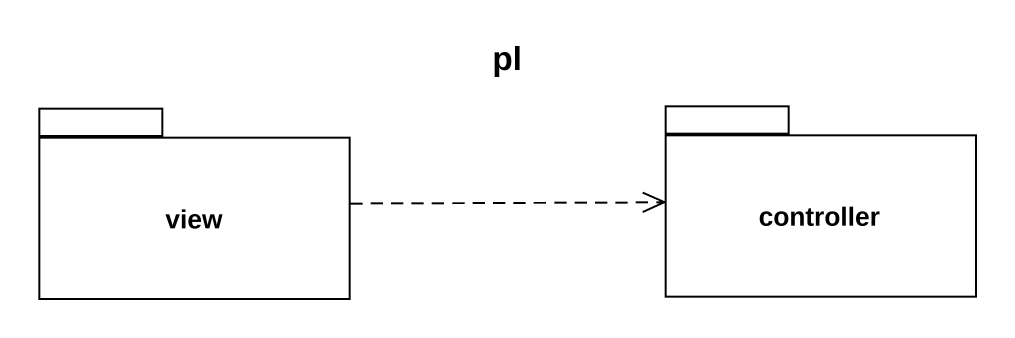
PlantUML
@startuml
title pl
package view {
}
package controller {
}
view .right.> controller
@enduml
